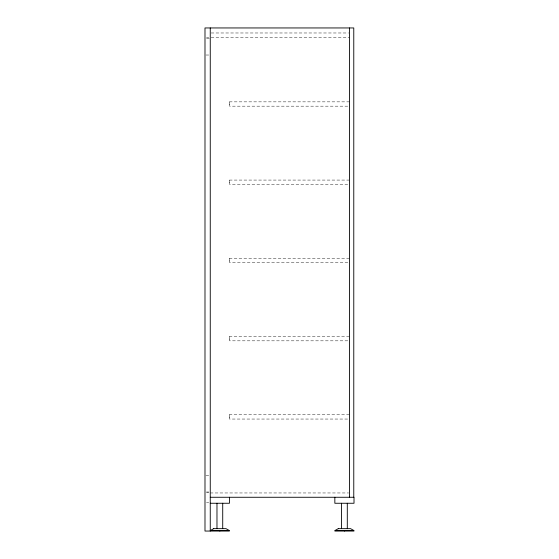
<?xml version="1.0" encoding="UTF-8"?>
<svg xmlns="http://www.w3.org/2000/svg" width="559" height="559" viewBox="0 0 559 559"><rect width="100%" height="100%" fill="white"/><g stroke="black" fill="none" stroke-linecap="round" stroke-linejoin="round"><path stroke-width="0.42" stroke-dasharray="2.79 2.1" d="M211.134 32.981L348.585 32.981M211.134 37.292L349.452 37.292M206.502 37.53L208.759 37.53M206.502 38.25L210.261 38.25M205.95 55.02L208.759 55.02M349.501 101.857L229.574 101.857L229.574 106.168L348.634 106.168M349.501 180.075L229.574 180.075L229.574 184.393L348.634 184.393M349.41 258.3L229.574 258.3L229.574 262.611L348.536 262.611M349.361 336.518L229.525 336.518L229.525 340.829L348.488 340.829M349.361 414.736L229.428 414.736L229.428 419.047L348.488 419.047M205.95 475.227L208.759 475.227M206.502 491.997L208.759 491.997M206.502 492.717L208.759 492.717M210.261 492.961L348.585 492.961M206.502 502.303L208.759 502.303M229.714 101.857L229.714 106.168M229.714 180.075L229.714 184.393M229.714 258.3L229.623 262.611M229.672 336.518L229.672 340.829M229.574 414.736L229.574 419.047"/><path stroke-width="0.84" d="M210.261 497.272L354.008 497.272L354.008 503.261L334.841 503.261L334.841 497.272M210.261 503.261L229.428 503.261L229.428 497.272M229.428 531.05L204.992 531.05L204.992 27.95L353.77 27.95L353.77 497.272M334.841 531.05L354.008 531.05M349.452 27.95L349.452 497.272M347.3 503.261L347.3 528.653M344.421 530.589L344.421 531.05M341.549 503.261L341.549 528.653M222.72 503.261L222.72 528.653M219.848 530.589L219.848 531.05M216.976 503.261L216.976 528.653M210.261 27.95L210.261 531.05M213.713 528.653L210.261 530.589L229.428 530.589L225.976 528.653L213.713 528.653M338.293 528.653L334.841 530.589L354.008 530.589L350.556 528.653L338.293 528.653"/></g></svg>
